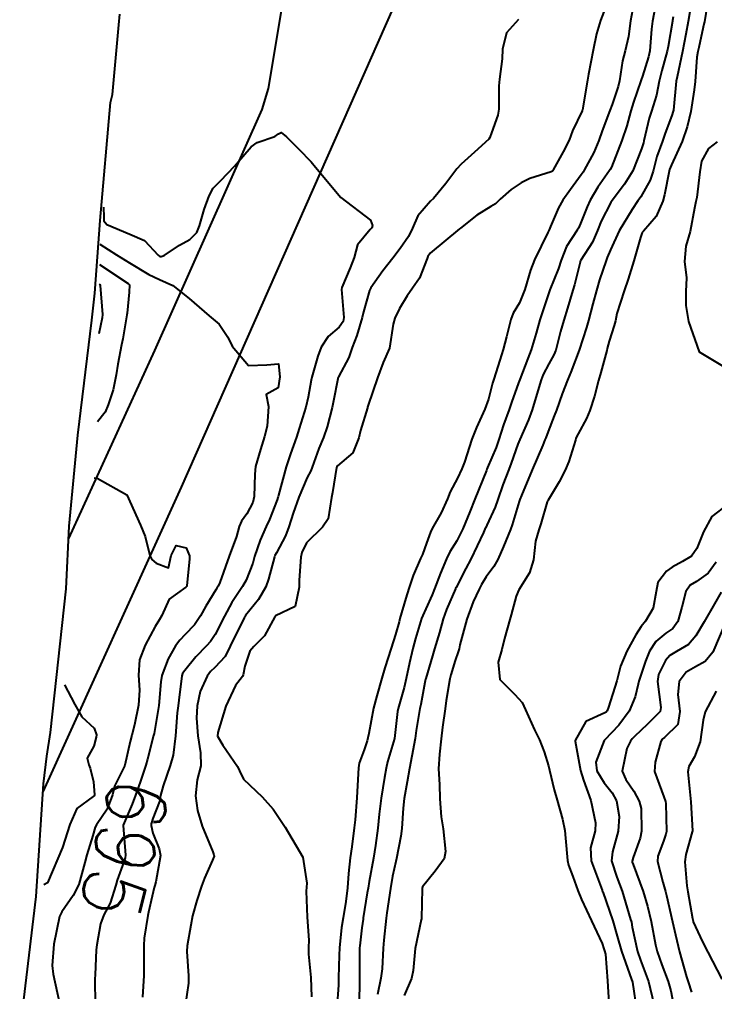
# Model space of a CAD drawing. Header units: metres. Extents: x 298520 to 308411, y 7433745 to 7450750.
# Drawn here: x 300194.3 to 300240.6, y 7445811.9 to 7445876.7 of the extents above; entities that cross this region are included whole.
import ezdxf
from ezdxf.enums import TextEntityAlignment as Align

# ---------------------------------------------------------------- set-up
doc = ezdxf.new("R2010")
doc.units = ezdxf.units.M
doc.header["$LTSCALE"] = 10
for name, color, linetype in [('Area', 45, 'Continuous'), ('Cotas', 45, 'Continuous'), ('Curvas de Nivel 1m', 11, 'Continuous'), ('Curvas de Nivel 5m', 15, 'Continuous'), ('Vias Primárias', 230, 'Continuous')]:
    doc.layers.add(name, color=color, linetype=linetype)
doc.styles.add('Style-STANDARD', font='STANDARD.shx')

msp = doc.modelspace()

# ---------------------------------------------------------------- linework, layer by layer
at = {"layer": 'Area'}
msp.add_polyline3d([(300194.289, 7445808.909, 696.018), (300195.399, 7445818.201, 695.667), (300195.9, 7445825.722, 696.457), (300196.121, 7445827.554, 697.318), (300196.366, 7445829.15, 697.668), (300197.403, 7445838.708, 696.367), (300197.602, 7445842.895, 696.177), (300198.186, 7445848.952, 695.727), (300199.118, 7445856.609, 695.317), (300199.308, 7445858.41, 695.217), (300199.666, 7445863.258, 693.627), (300200.363, 7445871.127, 693.518), (300200.485, 7445871.655, 693.438), (300200.915, 7445876.298, 693.487), (300200.963, 7445877.01, 693.477)], dxfattribs=at)
at = {"layer": 'Curvas de Nivel 1m', "flags": 128}
for points, elevation in [([(300233.666, 7445878.408), (300232.983, 7445876.593), (300232.717, 7445875.689), (300232.492, 7445874.6), (300232.178, 7445873.005), (300232.108, 7445872.605), (300231.781, 7445870.637), (300231.77, 7445870.61), (300231.752, 7445870.559), (300231.11, 7445869.238), (300230.894, 7445868.618), (300230.505, 7445867.832), (300229.82, 7445866.629), (300229.776, 7445866.555), (300229.701, 7445866.501), (300228.277, 7445866.068), (300227.69, 7445865.776), (300227.022, 7445865.328), (300226.305, 7445864.674), (300225.981, 7445864.366), (300225.668, 7445864.201), (300224.737, 7445863.614), (300223.653, 7445862.749), (300223.593, 7445862.701), (300221.636, 7445861.081), (300221.494, 7445860.871), (300221.44, 7445860.732), (300220.928, 7445859.422), (300220.454, 7445858.741), (300220.101, 7445858.242), (300219.589, 7445857.386), (300219.295, 7445856.754), (300219.174, 7445856.352), (300218.924, 7445854.76), (300218.517, 7445853.797), (300218.139, 7445852.771), (300217.515, 7445850.95), (300217.473, 7445850.82), (300217.462, 7445850.781), (300217.002, 7445849.273), (300216.884, 7445848.786), (300216.487, 7445847.775), (300215.464, 7445846.912), (300215.415, 7445846.849), (300215.402, 7445846.801), (300215.125, 7445845.125), (300215.075, 7445844.804), (300214.848, 7445843.38), (300214.466, 7445842.814), (300213.402, 7445841.788), (300213.098, 7445841.13), (300213.033, 7445840.834), (300212.923, 7445839.281), (300212.917, 7445838.834), (300212.649, 7445837.538), (300211.344, 7445836.917), (300211.309, 7445836.885), (300211.293, 7445836.85), (300210.603, 7445835.584), (300209.906, 7445834.864), (300209.628, 7445834.557), (300209.303, 7445833.561), (300209.192, 7445832.974), (300209.148, 7445832.872), (300208.68, 7445832.272), (300208.029, 7445830.889), (300207.498, 7445829.139), (300207.484, 7445828.897), (300207.831, 7445828.305), (300208.8, 7445826.876), (300208.937, 7445826.591), (300209.215, 7445826.038), (300210.446, 7445824.858), (300211.191, 7445824.022), (300211.977, 7445822.842), (300213.153, 7445820.83), (300213.418, 7445819.108), (300213.404, 7445818.826), (300213.38, 7445818.575), (300213.448, 7445816.825), (300213.557, 7445815.292), (300213.529, 7445814.823), (300213.53, 7445814.369), (300213.685, 7445812.821), (300213.735, 7445811.515)], 692), ([(300239.015, 7445877.702), (300238.815, 7445876.525), (300238.667, 7445875.671), (300238.449, 7445874.53), (300238.078, 7445872.838), (300238.031, 7445872.536), (300237.834, 7445870.619), (300237.823, 7445870.539), (300237.809, 7445870.482), (300237.75, 7445870.314), (300237.268, 7445869.007), (300237.103, 7445868.546), (300236.742, 7445867.521), (300236.49, 7445866.552), (300236.3, 7445865.947), (300235.677, 7445864.847), (300235.555, 7445864.681), (300235.475, 7445864.563), (300235.091, 7445863.992), (300234.234, 7445862.581), (300233.64, 7445861.305), (300233.434, 7445860.792), (300233.352, 7445860.593), (300232.912, 7445859.299), (300232.714, 7445858.599), (300232.479, 7445857.716), (300232.18, 7445856.604), (300232.045, 7445856.136), (300231.563, 7445854.61), (300231.012, 7445853.144), (300230.793, 7445852.617), (300230.439, 7445851.705), (300230.05, 7445850.625), (300229.898, 7445850.236), (300229.491, 7445849.2), (300229.341, 7445848.776), (300229.282, 7445848.633), (300229.139, 7445848.295), (300228.441, 7445846.645), (300227.718, 7445844.928), (300227.612, 7445844.657), (300227.57, 7445844.529), (300227.434, 7445844.095), (300227.099, 7445842.982), (300226.991, 7445842.664), (300226.532, 7445841.539), (300226.136, 7445840.673), (300225.869, 7445840.192), (300225.375, 7445839.505), (300225.054, 7445838.998), (300224.895, 7445838.687), (300224.504, 7445837.843), (300224.084, 7445836.699), (300223.613, 7445834.993), (300223.56, 7445834.706), (300223.511, 7445834.516), (300223.311, 7445833.941), (300223.021, 7445832.988), (300222.959, 7445832.713), (300222.715, 7445831.279), (300222.63, 7445830.716), (300222.469, 7445829.503), (300222.379, 7445828.719), (300222.261, 7445827.696), (300222.205, 7445826.72), (300222.254, 7445825.678), (300222.288, 7445824.719), (300222.376, 7445823.528), (300222.501, 7445822.717), (300222.67, 7445821.203), (300222.574, 7445820.716), (300221.963, 7445819.903), (300221.134, 7445818.853), (300221.115, 7445818.748), (300221.112, 7445818.73), (300221.057, 7445816.777), (300221.052, 7445816.731), (300221.038, 7445816.667), (300220.631, 7445814.737), (300220.512, 7445813.287), (300220.386, 7445812.74), (300219.914, 7445811.619)], 688), ([(300240.166, 7445878.18), (300239.9, 7445876.509), (300239.889, 7445876.442), (300239.817, 7445876.148), (300239.522, 7445874.789), (300239.467, 7445874.515), (300239.406, 7445874.133), (300239.285, 7445872.517), (300239.228, 7445871.978), (300238.995, 7445870.521), (300238.758, 7445869.504), (300238.41, 7445868.53), (300237.707, 7445866.966), (300237.58, 7445866.666), (300237.548, 7445866.542), (300237.245, 7445864.978), (300237.133, 7445864.545), (300236.691, 7445863.521), (300235.842, 7445862.558), (300235.759, 7445862.451), (300235.649, 7445862.131), (300235.207, 7445860.566), (300234.826, 7445859.361), (300234.553, 7445858.576), (300234.078, 7445857.072), (300233.972, 7445856.584), (300233.901, 7445856.263), (300233.562, 7445855.223), (300233.426, 7445854.72), (300233.395, 7445854.592), (300232.999, 7445853.137), (300232.851, 7445852.597), (300232.576, 7445851.546), (300232.272, 7445850.602), (300232.04, 7445850.069), (300231.49, 7445849.049), (300231.35, 7445848.746), (300231.309, 7445848.612), (300230.884, 7445847.201), (300230.635, 7445846.618), (300230.228, 7445845.85), (300229.493, 7445844.63), (300229.471, 7445844.601), (300229.441, 7445844.502), (300229.012, 7445843.043), (300228.873, 7445842.638), (300228.658, 7445841.894), (300228.52, 7445840.643), (300228.256, 7445839.771), (300227.536, 7445838.657), (300227.359, 7445838.228), (300227.032, 7445836.977), (300226.939, 7445836.664), (300226.599, 7445835.399), (300226.405, 7445834.669), (300226.164, 7445833.817), (300226.282, 7445832.67), (300227.283, 7445831.681), (300227.775, 7445831.15), (300227.998, 7445830.653), (300228.584, 7445829.316), (300228.91, 7445828.643), (300229.235, 7445827.858), (300229.518, 7445826.928), (300229.588, 7445826.635), (300229.906, 7445825.326), (300230.097, 7445824.627), (300230.446, 7445823.359), (300230.597, 7445822.619), (300230.655, 7445822.105), (300230.778, 7445820.616), (300230.846, 7445820.31), (300231.142, 7445819.547), (300231.475, 7445818.607), (300231.719, 7445818.009), (300232.385, 7445816.597), (300233.088, 7445815.07), (300233.214, 7445814.718), (300233.253, 7445814.587), (300233.306, 7445814.36), (300233.449, 7445812.584), (300233.547, 7445811.092)], 687), ([(300235.115, 7445877.282), (300234.978, 7445876.568), (300234.852, 7445875.525), (300234.634, 7445874.572), (300234.456, 7445873.903), (300234.245, 7445872.575), (300234.154, 7445872.191), (300233.757, 7445870.984), (300233.606, 7445870.582), (300233.093, 7445869.236), (300232.872, 7445868.599), (300232.527, 7445867.79), (300231.893, 7445866.608), (300231.822, 7445866.488), (300231.698, 7445866.296), (300230.981, 7445865.319), (300230.474, 7445864.622), (300230.184, 7445864.109), (300229.655, 7445862.856), (300229.557, 7445862.631), (300229.479, 7445862.46), (300228.596, 7445860.646), (300228.317, 7445859.955), (300227.938, 7445858.655), (300227.594, 7445857.783), (300227.175, 7445857.076), (300227.007, 7445856.666), (300226.723, 7445855.517), (300226.506, 7445854.671), (300226.274, 7445853.951), (300225.869, 7445852.677), (300225.797, 7445852.41), (300225.52, 7445851.361), (300225.289, 7445850.683), (300224.721, 7445849.465), (300224.415, 7445848.696), (300223.926, 7445847.162), (300223.755, 7445846.706), (300223.457, 7445846.08), (300222.981, 7445845.181), (300222.797, 7445844.716), (300222.378, 7445843.771), (300221.768, 7445842.726), (300221.655, 7445842.483), (300221.403, 7445841.763), (300221.121, 7445841.007), (300220.995, 7445840.734), (300220.503, 7445839.612), (300220.22, 7445838.741), (300220.017, 7445838.082), (300219.624, 7445836.747), (300219.567, 7445836.522), (300219.332, 7445835.673), (300219.038, 7445834.754), (300218.618, 7445833.445), (300218.428, 7445832.763), (300218.086, 7445831.573), (300217.872, 7445830.771), (300217.545, 7445829.064), (300217.491, 7445828.776), (300217.444, 7445828.583), (300217.241, 7445827.975), (300216.916, 7445827.095), (300216.857, 7445826.784), (300216.777, 7445825.214), (300216.749, 7445824.785), (300216.636, 7445823.331), (300216.586, 7445822.786), (300216.429, 7445821.519), (300216.32, 7445820.788), (300216.193, 7445819.739), (300216.129, 7445818.79), (300216.028, 7445817.882), (300215.837, 7445816.793), (300215.744, 7445816.146), (300215.605, 7445814.795), (300215.579, 7445814.291), (300215.544, 7445812.795), (300215.532, 7445812.311), (300215.427, 7445810.796)], 691), ([(300227.522, 7445876.663), (300226.716, 7445875.765), (300226.451, 7445874.673), (300226.427, 7445874.033), (300226.251, 7445872.675), (300226.204, 7445872.24), (300226.209, 7445870.675), (300226.155, 7445870.268), (300225.729, 7445869.103), (300225.616, 7445868.79), (300225.543, 7445868.682), (300224.602, 7445867.803), (300223.706, 7445867.008), (300223.425, 7445866.704), (300222.679, 7445865.724), (300221.858, 7445864.727), (300221.671, 7445864.542), (300220.828, 7445863.571), (300220.452, 7445862.742), (300220.205, 7445862.187), (300219.639, 7445861.384), (300219.15, 7445860.757), (300218.49, 7445859.897), (300217.692, 7445858.779), (300217.601, 7445858.605), (300217.195, 7445857.176), (300217.116, 7445856.785), (300216.755, 7445855.604), (300216.454, 7445854.791), (300216.22, 7445854.126), (300215.533, 7445852.832), (300215.519, 7445852.814), (300215.183, 7445851.137), (300215.112, 7445850.804), (300214.785, 7445849.515), (300214.543, 7445848.809), (300214.232, 7445848.056), (300213.782, 7445846.817), (300213.692, 7445846.586), (300213.456, 7445846.13), (300212.89, 7445844.828), (300212.519, 7445843.747), (300212.23, 7445842.842), (300212, 7445842.251), (300211.396, 7445841.113), (300211.305, 7445840.94), (300211.276, 7445840.851), (300210.874, 7445839.352), (300210.696, 7445838.857), (300210.217, 7445838.005), (300209.344, 7445836.934), (300209.316, 7445836.897), (300209.301, 7445836.871), (300209.259, 7445836.788), (300208.328, 7445834.885), (300207.989, 7445834.214), (300207.302, 7445833.473), (300207.001, 7445833.199), (300206.781, 7445832.905), (300206.322, 7445831.871), (300206.132, 7445830.911), (300206.081, 7445830.096), (300206.162, 7445828.911), (300206.354, 7445827.791), (300206.36, 7445826.909), (300206.13, 7445825.995), (300206.011, 7445824.912), (300206.153, 7445823.946), (300206.456, 7445822.907), (300207.156, 7445821.185), (300207.241, 7445820.986), (300207.246, 7445820.899), (300207.15, 7445820.642), (300206.604, 7445819.44), (300206.404, 7445818.907), (300206.094, 7445817.934), (300205.821, 7445816.913), (300205.699, 7445816.312), (300205.458, 7445814.916), (300205.44, 7445814.554), (300205.55, 7445812.915), (300205.538, 7445812.425), (300205.32, 7445810.917)], 693), ([(300237.826, 7445876.839), (300237.78, 7445876.584), (300237.772, 7445876.541), (300237.479, 7445874.862), (300237.411, 7445874.544), (300237.069, 7445873.258), (300236.897, 7445872.549), (300236.702, 7445871.612), (300236.377, 7445870.554), (300236.227, 7445870.073), (300235.861, 7445868.559), (300235.834, 7445868.446), (300235.718, 7445868.036), (300235.143, 7445866.568), (300234.589, 7445865.677), (300233.75, 7445864.589), (300233.672, 7445864.47), (300233.036, 7445863.22), (300232.789, 7445862.599), (300232.44, 7445861.807), (300231.67, 7445860.61), (300231.657, 7445860.585), (300231.631, 7445860.488), (300231.254, 7445858.968), (300231.15, 7445858.615), (300230.79, 7445857.419), (300230.542, 7445856.62), (300230.326, 7445855.872), (300229.997, 7445854.626), (300229.877, 7445854.308), (300229.549, 7445853.719), (300229.173, 7445853.001), (300229.026, 7445852.638), (300228.801, 7445851.916), (300228.426, 7445850.646), (300228.187, 7445849.965), (300227.609, 7445848.658), (300227.48, 7445848.344), (300227.033, 7445847.099), (300226.869, 7445846.666), (300226.485, 7445845.637), (300226.149, 7445844.673), (300225.957, 7445844.153), (300225.417, 7445842.964), (300225.33, 7445842.765), (300225.29, 7445842.682), (300225.192, 7445842.464), (300224.339, 7445840.696), (300224.02, 7445840.064), (300223.364, 7445838.803), (300223.333, 7445838.74), (300223.321, 7445838.71), (300222.734, 7445837.331), (300222.512, 7445836.718), (300222.257, 7445835.798), (300221.933, 7445834.724), (300221.789, 7445834.252), (300221.343, 7445832.73), (300221.334, 7445832.688), (300221.29, 7445832.477), (300221.009, 7445830.999), (300220.959, 7445830.733), (300220.716, 7445829.278), (300220.633, 7445828.736), (300220.418, 7445827.555), (300220.268, 7445826.74), (300220.107, 7445825.848), (300219.911, 7445824.743), (300219.841, 7445824.096), (300219.744, 7445822.744), (300219.675, 7445822.238), (300219.395, 7445820.748), (300219.352, 7445820.547), (300219.141, 7445819.575), (300218.994, 7445818.752), (300218.75, 7445817.122), (300218.705, 7445816.764), (300218.557, 7445815.297), (300218.511, 7445814.766), (300218.441, 7445813.387), (300218.361, 7445812.767), (300218.13, 7445811.681)], 689), ([(300199.893, 7445864.14), (300199.895, 7445863.908), (300199.904, 7445863.716), (300199.911, 7445863.491), (300199.912, 7445863.243), (300200.118, 7445862.985), (300201.647, 7445862.341), (300202.614, 7445861.927), (300203.535, 7445860.941), (300203.632, 7445860.867), (300203.716, 7445860.855), (300203.929, 7445860.937), (300204.956, 7445861.61), (300205.644, 7445862.003), (300206.099, 7445862.465), (300206.276, 7445862.914), (300206.591, 7445863.989), (300206.923, 7445864.908), (300207.178, 7445865.416), (300207.693, 7445865.926), (300208.603, 7445866.887), (300209.716, 7445868.177), (300210.125, 7445868.46), (300211.287, 7445868.854), (300211.548, 7445869.03), (300211.727, 7445869.114), (300212.07, 7445868.845), (300212.888, 7445868.005), (300213.706, 7445867.161), (300213.998, 7445866.817), (300215.683, 7445864.8), (300217.658, 7445863.291), (300217.799, 7445862.922), (300217.755, 7445862.778), (300217.652, 7445862.654), (300216.79, 7445861.639), (300216.567, 7445860.791), (300216.315, 7445860.101), (300215.755, 7445858.798), (300215.743, 7445858.657), (300215.898, 7445856.797), (300215.847, 7445856.531), (300215.577, 7445856.162), (300214.854, 7445855.523), (300214.388, 7445854.812), (300214.152, 7445854.216), (300213.763, 7445852.818), (300213.725, 7445852.624), (300213.52, 7445851.484), (300213.364, 7445850.822), (300212.925, 7445849.394), (300212.744, 7445848.831), (300212.345, 7445847.71), (300212.054, 7445846.841), (300211.547, 7445844.952), (300211.512, 7445844.849), (300211.495, 7445844.797), (300211.44, 7445844.647), (300210.938, 7445843.337), (300210.716, 7445842.857), (300210.309, 7445841.956), (300209.951, 7445840.864), (300209.82, 7445840.432), (300209.377, 7445839.299), (300209.137, 7445838.874), (300208.442, 7445837.799), (300207.948, 7445836.891), (300207.331, 7445835.68), (300207.022, 7445835.207), (300206.746, 7445834.906), (300206.04, 7445834.184), (300205.298, 7445833.282), (300205.153, 7445833.063), (300205.105, 7445832.922), (300204.896, 7445831.304), (300204.85, 7445830.924), (300204.801, 7445830.46), (300204.686, 7445828.928), (300204.527, 7445827.637), (300204.334, 7445826.933), (300203.851, 7445825.582), (300203.689, 7445824.943), (300203.605, 7445824.536), (300203.18, 7445823.403), (300203.065, 7445823.061), (300203.056, 7445822.951), (300203.168, 7445822.432), (300203.596, 7445821.382), (300203.692, 7445820.942), (300203.378, 7445819.189), (300203.306, 7445818.947), (300203.263, 7445818.816), (300203.122, 7445818.236), (300202.882, 7445817.176), (300202.841, 7445816.953), (300202.601, 7445815.441), (300202.564, 7445814.955), (300202.562, 7445813.461), (300202.561, 7445812.955), (300202.484, 7445811.513)], 694), ([(300240.756, 7445868.5), (300240.165, 7445868.059), (300239.71, 7445867.209), (300239.594, 7445866.512), (300239.388, 7445864.803), (300239.326, 7445864.515), (300239.241, 7445864.088), (300238.951, 7445862.521), (300238.668, 7445861.55), (300238.571, 7445860.526), (300238.7, 7445859.44), (300238.669, 7445858.524), (300238.661, 7445857.591), (300238.831, 7445856.521), (300239.553, 7445854.51), (300241.541, 7445853.298)], 686), ([(300199.623, 7445860.33), (300201.523, 7445859.052), (300201.603, 7445859.001), (300201.627, 7445858.97), (300201.598, 7445858.49), (300201.469, 7445857.086), (300201.45, 7445856.971), (300201.165, 7445855.376), (300201.085, 7445854.975), (300200.832, 7445853.689), (300200.721, 7445852.978), (300200.533, 7445851.97), (300200.203, 7445850.983), (300200.008, 7445850.482), (300199.493, 7445849.84)], 696), ([(300199.603, 7445859.03), (300199.643, 7445858.99), (300199.663, 7445858.929), (300199.815, 7445856.988), (300199.799, 7445856.769), (300199.573, 7445855.71)], 697), ([(300199.273, 7445846.12), (300199.454, 7445846.095), (300201.443, 7445844.97), (300202.358, 7445842.956), (300202.656, 7445842.202), (300202.978, 7445840.946), (300203.107, 7445840.661), (300203.388, 7445840.416), (300204.206, 7445840.11), (300204.401, 7445840.93), (300204.721, 7445841.605), (300205.398, 7445841.453), (300205.605, 7445840.918), (300205.603, 7445840.706), (300205.427, 7445838.919), (300205.413, 7445838.879), (300205.371, 7445838.824), (300204.259, 7445838.031), (300203.761, 7445836.936), (300203.614, 7445836.663), (300203.336, 7445836.207), (300202.653, 7445834.95), (300202.284, 7445833.979), (300202.226, 7445832.956), (300202.281, 7445831.953), (300202.219, 7445830.956), (300201.948, 7445829.647), (300201.772, 7445828.965), (300201.67, 7445828.542), (300201.315, 7445826.969), (300201.295, 7445826.896), (300201.221, 7445826.754), (300200.622, 7445825.563), (300200.477, 7445824.977), (300200.132, 7445824.037), (300199.414, 7445822.988), (300199.329, 7445822.831), (300199.166, 7445822.275), (300198.773, 7445820.996), (300198.639, 7445820.488), (300198.254, 7445819.003), (300197.859, 7445818.272), (300197.106, 7445817.198), (300196.964, 7445816.884), (300196.572, 7445815.025), (300196.475, 7445813.62), (300196.533, 7445813.025), (300196.956, 7445811.099)], 696), ([(300241.44, 7445844.326), (300240.39, 7445843.538), (300239.836, 7445842.514), (300239.402, 7445841.405), (300239.037, 7445840.883), (300238.444, 7445840.529), (300237.764, 7445840.159), (300237.383, 7445839.884), (300236.791, 7445839.126), (300236.684, 7445838.547), (300236.478, 7445837.422), (300235.97, 7445836.554), (300235.694, 7445836.202), (300235.334, 7445835.643), (300234.734, 7445834.569), (300234.324, 7445833.559), (300234.073, 7445832.578), (300233.509, 7445830.82), (300233.416, 7445830.588), (300233.358, 7445830.502), (300233.271, 7445830.447), (300231.997, 7445829.867), (300231.296, 7445828.609), (300231.295, 7445828.557), (300231.639, 7445826.606), (300231.846, 7445825.974), (300232.332, 7445824.599), (300232.659, 7445823.117), (300232.634, 7445822.595), (300232.309, 7445821.451), (300232.355, 7445820.598), (300233.083, 7445818.641), (300233.102, 7445818.59), (300233.132, 7445818.515), (300233.803, 7445816.58), (300234.093, 7445815.575), (300234.375, 7445814.571), (300235.055, 7445812.67), (300235.095, 7445812.56), (300235.111, 7445812.5), (300235.412, 7445810.556)], 686), ([(300241.008, 7445838.495), (300240.57, 7445837.717), (300239.889, 7445836.512), (300239.333, 7445835.574), (300238.846, 7445835.007), (300238.047, 7445834.533), (300237.59, 7445834.266), (300237.314, 7445833.936), (300236.843, 7445833.001), (300236.769, 7445832.545), (300237.009, 7445830.809), (300236.946, 7445830.543), (300236.111, 7445829.701), (300235.248, 7445828.877), (300235.094, 7445828.713), (300234.98, 7445828.564), (300234.742, 7445828.071), (300234.428, 7445826.572), (300234.659, 7445826.01), (300235.21, 7445825.229), (300235.565, 7445824.556), (300235.679, 7445824.072), (300235.717, 7445822.555), (300235.627, 7445822.096), (300235.155, 7445820.817), (300235.083, 7445820.561), (300235.091, 7445820.5), (300235.151, 7445820.35), (300235.816, 7445818.553), (300236.112, 7445817.556), (300236.349, 7445816.548), (300236.643, 7445814.989), (300236.755, 7445814.543), (300237.07, 7445813.665), (300237.487, 7445812.536), (300237.659, 7445811.921), (300237.93, 7445810.531)], 684), ([(300241.288, 7445836.436), (300240.463, 7445834.503), (300239.955, 7445833.868), (300239.308, 7445833.519), (300238.678, 7445833.151), (300238.23, 7445832.531), (300238.141, 7445831.675), (300238.275, 7445830.53), (300238.125, 7445829.666), (300237.247, 7445828.81), (300237.095, 7445828.692), (300236.995, 7445828.542), (300236.616, 7445827.159), (300236.588, 7445826.546), (300237.206, 7445824.844), (300237.307, 7445824.539), (300237.327, 7445824.412), (300237.368, 7445822.538), (300237.339, 7445822.371), (300237.167, 7445821.909), (300236.8, 7445820.9), (300236.77, 7445820.544), (300237.132, 7445819.163), (300237.32, 7445818.538), (300237.381, 7445818.277), (300237.771, 7445816.533), (300237.968, 7445815.657), (300238.233, 7445814.528), (300238.719, 7445812.863), (300238.824, 7445812.522), (300239.046, 7445811.841)], 683), ([(300197.283, 7445832.31), (300197.74, 7445831.476), (300197.982, 7445831.009), (300198.444, 7445830.182), (300199.257, 7445829.437), (300199.411, 7445828.988), (300199.406, 7445828.833), (300199.241, 7445828.223), (300198.798, 7445827.428), (300198.899, 7445826.995), (300198.999, 7445826.771), (300199.211, 7445825.844), (300199.281, 7445824.989), (300199.264, 7445824.928), (300199.201, 7445824.87), (300198.109, 7445824.086), (300197.637, 7445823.013), (300197.158, 7445821.48), (300196.153, 7445819.127), (300195.923, 7445818.98)], 697), ([(300240.693, 7445831.905), (300239.96, 7445830.51), (300239.814, 7445829.962), (300239.629, 7445828.514), (300239.233, 7445827.512), (300238.874, 7445826.876), (300238.803, 7445826.524), (300238.977, 7445824.751), (300239.001, 7445824.522), (300239.101, 7445822.594), (300239.095, 7445822.521), (300238.663, 7445821.019), (300238.587, 7445820.526), (300238.736, 7445818.917), (300238.808, 7445818.523), (300239.105, 7445816.753), (300239.142, 7445816.558), (300239.155, 7445816.519), (300239.779, 7445815.199), (300240.136, 7445814.504), (300241.056, 7445812.705)], 682)]:
    msp.add_lwpolyline(points, dxfattribs=dict(at, elevation=elevation))
at = {"layer": 'Curvas de Nivel 5m', "flags": 128}
for points, elevation in [([(300236.675, 7445877.711), (300236.439, 7445876.554), (300236.367, 7445876.003), (300236.257, 7445874.555), (300236.183, 7445874.162), (300235.776, 7445872.884), (300235.691, 7445872.644), (300235.664, 7445872.561), (300235.176, 7445871.148), (300235.006, 7445870.567), (300234.739, 7445869.569), (300234.413, 7445868.58), (300233.705, 7445866.82), (300233.636, 7445866.658), (300233.591, 7445866.591), (300232.804, 7445865.481), (300232.288, 7445864.604), (300232.096, 7445864.179), (300231.657, 7445863.057), (300231.522, 7445862.743), (300231.435, 7445862.612), (300230.723, 7445861.538), (300230.36, 7445860.623), (300230.185, 7445860.064), (300229.603, 7445858.63), (300228.932, 7445856.64), (300228.69, 7445855.759), (300228.363, 7445854.648), (300228.14, 7445854.065), (300227.608, 7445852.659), (300227.531, 7445852.448), (300227.058, 7445851.124), (300226.892, 7445850.666), (300226.527, 7445849.641), (300226.219, 7445848.673), (300226.029, 7445848.123), (300225.464, 7445846.789), (300225.416, 7445846.681), (300225.383, 7445846.602), (300224.607, 7445844.693), (300224.274, 7445843.853), (300223.819, 7445842.704), (300223.405, 7445841.914), (300222.942, 7445841.17), (300222.721, 7445840.717), (300222.332, 7445839.767), (300221.93, 7445838.724), (300221.769, 7445838.316), (300221.35, 7445837.391), (300221.14, 7445836.937), (300221.063, 7445836.733), (300220.662, 7445835.404), (300220.485, 7445834.738), (300220.258, 7445833.791), (300220.04, 7445832.743), (300219.898, 7445832.132), (300219.517, 7445830.748), (300219.474, 7445830.545), (300219.253, 7445828.75), (300218.803, 7445827.183), (300218.709, 7445826.758), (300218.607, 7445826.149), (300218.374, 7445824.762), (300218.249, 7445823.702), (300218.159, 7445822.765), (300218.003, 7445821.609), (300217.87, 7445820.769), (300217.583, 7445819.219), (300217.505, 7445818.774), (300217.454, 7445818.45), (300217.181, 7445816.779), (300217.173, 7445816.709), (300217.096, 7445816.119), (300216.949, 7445814.916), (300216.943, 7445814.781), (300216.943, 7445812.892), (300216.941, 7445812.781), (300216.907, 7445810.908)], 690), ([(300199.643, 7445861.68), (300200.756, 7445860.979), (300201.625, 7445860.436), (300202.899, 7445859.665), (300203.609, 7445859.332), (300204.514, 7445858.931), (300205.594, 7445858.052), (300206.922, 7445856.907), (300207.578, 7445856.36), (300208.166, 7445855.488), (300208.445, 7445854.887), (300209.544, 7445853.595), (300210.766, 7445853.637), (300211.546, 7445853.718), (300211.619, 7445852.849), (300211.525, 7445852.098), (300210.713, 7445851.667), (300210.877, 7445850.856), (300210.792, 7445849.558), (300210.604, 7445848.859), (300210.341, 7445847.995), (300210.014, 7445846.864), (300209.958, 7445846.365), (300209.924, 7445844.865), (300209.833, 7445844.47), (300209.425, 7445843.703), (300209.08, 7445843.213), (300208.93, 7445842.877), (300208.733, 7445842.207), (300208.263, 7445840.887), (300207.624, 7445839.145), (300207.512, 7445838.898), (300207.464, 7445838.806), (300207.369, 7445838.645), (300206.708, 7445837.551), (300206.353, 7445836.91), (300205.946, 7445836.305), (300205.33, 7445835.665), (300204.958, 7445835.292), (300204.683, 7445834.926), (300204.185, 7445834.056), (300203.763, 7445832.935), (300203.705, 7445832.52), (300203.568, 7445830.937), (300203.254, 7445829.083), (300203.222, 7445828.95), (300202.809, 7445827.374), (300202.696, 7445826.955), (300202.335, 7445825.836), (300202.007, 7445824.962), (300201.786, 7445824.372), (300201.196, 7445822.97), (300201.196, 7445822.947), (300201.35, 7445820.968), (300201.33, 7445820.789), (300201.146, 7445820.269), (300200.802, 7445819.308), (300200.718, 7445818.974), (300200.323, 7445817.77), (300199.915, 7445816.982), (300199.687, 7445816.394), (300199.44, 7445814.986), (300199.406, 7445814.661), (300199.328, 7445812.987), (300199.315, 7445812.732), (300199.32, 7445810.987)], 695), ([(300240.682, 7445840.501), (300240.141, 7445839.749), (300239.373, 7445839.208), (300238.943, 7445838.95), (300238.663, 7445838.527), (300238.394, 7445837.488), (300238.121, 7445836.532), (300237.799, 7445836.074), (300237.335, 7445835.756), (300236.666, 7445835.211), (300236.245, 7445834.551), (300235.968, 7445833.899), (300235.528, 7445832.558), (300235.484, 7445832.365), (300235.282, 7445831.507), (300234.888, 7445830.566), (300234.21, 7445829.625), (300233.243, 7445828.619), (300233.23, 7445828.603), (300232.667, 7445827.157), (300232.739, 7445826.595), (300233.215, 7445825.787), (300233.751, 7445825.125), (300234.038, 7445824.577), (300234.219, 7445823.543), (300234.169, 7445822.575), (300233.771, 7445821.193), (300233.714, 7445820.582), (300234.073, 7445819.507), (300234.429, 7445818.571), (300234.981, 7445816.686), (300235.02, 7445816.561), (300235.037, 7445816.496), (300235.099, 7445816.163), (300235.453, 7445814.556), (300235.653, 7445813.975), (300236.178, 7445812.549), (300236.526, 7445811.057)], 685)]:
    msp.add_lwpolyline(points, dxfattribs=dict(at, elevation=elevation))
at = {"layer": 'Vias Primárias', "elevation": 696.401}
msp.add_lwpolyline([(300195.864, 7445825.189), (300205.082, 7445845.487), (300221.628, 7445882.978), (300226.511, 7445892.369), (300225.442, 7445892.925), (300232.091, 7445909.265), (300235.239, 7445917.638), (300234.107, 7445918.064, -0.13096), (300233.543, 7445918.467, -0.321669), (300233.31, 7445921.899), (300237.066, 7445941.07), (300230.398, 7445942.376), (300224.28, 7445910.627), (300227.532, 7445910), (300221.37, 7445896.131), (300220.819, 7445894.604), (300214.762, 7445895.454), (300210.849, 7445872.057), (300210.422, 7445870.659), (300203.292, 7445854.598), (300197.563, 7445842.078)], format="xyb", dxfattribs=at)

# ---------------------------------------------------------------- texts
at = {"layer": 'Cotas', "style": 'Style-STANDARD'}
msp.add_text('695', height=4, rotation=255.77075, dxfattribs=at).set_placement((300201.304, 7445821.391, 695), align=Align.MIDDLE_CENTER)

doc.saveas('drawing.dxf')
